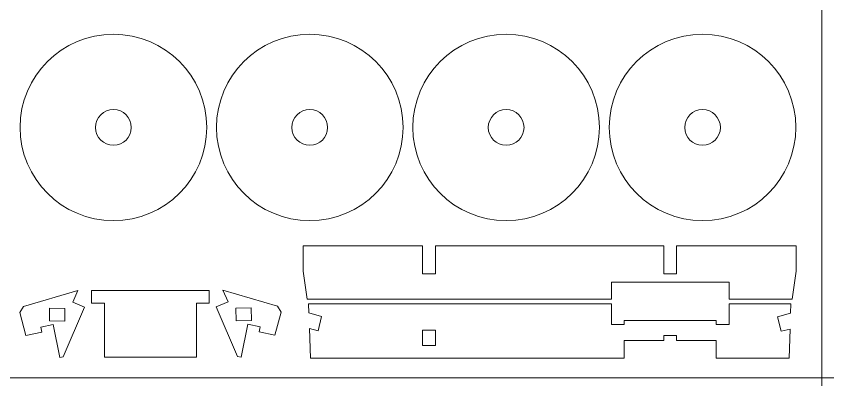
# Model space of a CAD drawing. Header units: centimetres. Extents: x 23.4 to 81.4, y 23.1 to 61.1.
# Drawn here: x 36.31 to 52.49, y 42.05 to 49.31 of the extents above; entities that cross this region are included whole.
import ezdxf

# ---------------------------------------------------------------- set-up
doc = ezdxf.new("R2010")
doc.units = ezdxf.units.CM
doc.header["$MEASUREMENT"] = 0
doc.layers.add('Camada 1', color=7, linetype='Continuous')

msp = doc.modelspace()

# ---------------------------------------------------------------- linework, layer by layer
at = {"layer": 'Camada 1', "color": 175, "lineweight": 20}
for points in [[(52.37193, 61.09444), (52.37193, 61.09444), (52.37193, 23.09444), (52.37193, 23.09444)], [(23.37193, 42.09444), (23.37193, 42.09444), (81.37193, 42.09444), (81.37193, 42.09444)]]:
    msp.add_open_spline(points, degree=3, dxfattribs=at)
at = {"layer": 'Camada 1', "color": 114, "lineweight": 9}
for points, knots in [([(40.10793, 47.09169), (40.10793, 46.06414), (39.27493, 45.23114), (38.24738, 45.23114), (38.24738, 45.23114), (37.21983, 45.23114), (36.38683, 46.06414), (36.38683, 47.09169), (36.38683, 47.09169), (36.38683, 48.11925), (37.21983, 48.95224), (38.24738, 48.95224), (38.24738, 48.95224), (39.27493, 48.95224), (40.10793, 48.11925), (40.10793, 47.09169)], [0, 0, 0, 0, 0.2, 0.2, 0.2, 0.2, 0.4, 0.4, 0.4, 0.4, 0.6, 0.6, 0.6, 0.6, 1, 1, 1, 1]), ([(44.02347, 47.09169), (44.02347, 46.06414), (43.19046, 45.23114), (42.16291, 45.23114), (42.16291, 45.23114), (41.13536, 45.23114), (40.30236, 46.06414), (40.30236, 47.09169), (40.30236, 47.09169), (40.30236, 48.11925), (41.13536, 48.95224), (42.16291, 48.95224), (42.16291, 48.95224), (43.19046, 48.95224), (44.02347, 48.11925), (44.02347, 47.09169)], [0, 0, 0, 0, 0.2, 0.2, 0.2, 0.2, 0.4, 0.4, 0.4, 0.4, 0.6, 0.6, 0.6, 0.6, 1, 1, 1, 1]), ([(47.93899, 47.09169), (47.93899, 46.06414), (47.10599, 45.23114), (46.07844, 45.23114), (46.07844, 45.23114), (45.05089, 45.23114), (44.21789, 46.06414), (44.21789, 47.09169), (44.21789, 47.09169), (44.21789, 48.11925), (45.05089, 48.95224), (46.07844, 48.95224), (46.07844, 48.95224), (47.10599, 48.95224), (47.93899, 48.11925), (47.93899, 47.09169)], [0, 0, 0, 0, 0.2, 0.2, 0.2, 0.2, 0.4, 0.4, 0.4, 0.4, 0.6, 0.6, 0.6, 0.6, 1, 1, 1, 1]), ([(51.85452, 47.09169), (51.85452, 46.06414), (51.02153, 45.23114), (49.99397, 45.23114), (49.99397, 45.23114), (48.96642, 45.23114), (48.13342, 46.06414), (48.13342, 47.09169), (48.13342, 47.09169), (48.13342, 48.11925), (48.96642, 48.95224), (49.99397, 48.95224), (49.99397, 48.95224), (51.02153, 48.95224), (51.85452, 48.11925), (51.85452, 47.09169)], [0, 0, 0, 0, 0.2, 0.2, 0.2, 0.2, 0.4, 0.4, 0.4, 0.4, 0.6, 0.6, 0.6, 0.6, 1, 1, 1, 1]), ([(50.52346, 43.66518), (50.52346, 43.66518), (51.78016, 43.66464), (51.78016, 43.66464), (51.78016, 43.66464), (51.78016, 43.66464), (51.86085, 44.22419), (51.86085, 44.22419), (51.86085, 44.22419), (51.86085, 44.22419), (51.86085, 44.7281), (51.86085, 44.7281), (51.86085, 44.7281), (51.86085, 44.7281), (49.47796, 44.7281), (49.47796, 44.7281), (49.47796, 44.7281), (49.47796, 44.7281), (49.47796, 44.17207), (49.47796, 44.17207), (49.47796, 44.17207), (49.47796, 44.17207), (49.22296, 44.17207), (49.22296, 44.17207), (49.22296, 44.17207), (49.22296, 44.17207), (49.22296, 44.7281), (49.22296, 44.7281), (49.22296, 44.7281), (49.22296, 44.7281), (44.66758, 44.7281), (44.66758, 44.7281), (44.66758, 44.7281), (44.66758, 44.7281), (44.66758, 44.17207), (44.66758, 44.17207), (44.66758, 44.17207), (44.66758, 44.17207), (44.41258, 44.17207), (44.41258, 44.17207), (44.41258, 44.17207), (44.41258, 44.17207), (44.41258, 44.7281), (44.41258, 44.7281), (44.41258, 44.7281), (44.41258, 44.7281), (42.02984, 44.7281), (42.02984, 44.7281), (42.02984, 44.7281), (42.02984, 44.7281), (42.02984, 44.22419), (42.02984, 44.22419), (42.02984, 44.22419), (42.02984, 44.22419), (42.11054, 43.66464), (42.11054, 43.66464), (42.11054, 43.66464), (42.11054, 43.66464), (48.17747, 43.66464), (48.17747, 43.66464), (48.17747, 43.66464), (48.17747, 43.66464), (48.17747, 44.00104), (48.17747, 44.00104), (48.17747, 44.00104), (48.17747, 44.00104), (50.52346, 44.00104), (50.52346, 44.00104), (50.52346, 44.00104), (50.52346, 44.00104), (50.52346, 43.66518), (50.52346, 43.66518)], [0, 0, 0, 0, 0.05263158, 0.05263158, 0.05263158, 0.05263158, 0.10526316, 0.10526316, 0.10526316, 0.10526316, 0.15789474, 0.15789474, 0.15789474, 0.15789474, 0.21052632, 0.21052632, 0.21052632, 0.21052632, 0.26315789, 0.26315789, 0.26315789, 0.26315789, 0.31578947, 0.31578947, 0.31578947, 0.31578947, 0.36842105, 0.36842105, 0.36842105, 0.36842105, 0.42105263, 0.42105263, 0.42105263, 0.42105263, 0.47368421, 0.47368421, 0.47368421, 0.47368421, 0.52631579, 0.52631579, 0.52631579, 0.52631579, 0.57894737, 0.57894737, 0.57894737, 0.57894737, 0.63157895, 0.63157895, 0.63157895, 0.63157895, 0.68421053, 0.68421053, 0.68421053, 0.68421053, 0.73684211, 0.73684211, 0.73684211, 0.73684211, 0.78947368, 0.78947368, 0.78947368, 0.78947368, 0.84210526, 0.84210526, 0.84210526, 0.84210526, 0.89473684, 0.89473684, 0.89473684, 0.89473684, 1, 1, 1, 1]), ([(36.37964, 43.39767), (36.37964, 43.39767), (36.50234, 42.93974), (36.50234, 42.93974), (36.50234, 42.93974), (36.50234, 42.93974), (36.81687, 43.0052), (36.81687, 43.0052), (36.81687, 43.0052), (36.81687, 43.0052), (36.79696, 43.10523), (36.79696, 43.10523), (36.79696, 43.10523), (36.79696, 43.10523), (37.04704, 43.15502), (37.04704, 43.15502), (37.04704, 43.15502), (37.04704, 43.15502), (37.17817, 42.49629), (37.17817, 42.49629), (37.17817, 42.49629), (37.17817, 42.49629), (37.24706, 42.51144), (37.24706, 42.51144), (37.24706, 42.51144), (37.24706, 42.51144), (37.67264, 43.50135), (37.67264, 43.50135), (37.67264, 43.50135), (37.67264, 43.50135), (37.43838, 43.60207), (37.43838, 43.60207), (37.43838, 43.60207), (37.43838, 43.60207), (37.5391, 43.83633), (37.5391, 43.83633), (37.5391, 43.83633), (37.5391, 43.83633), (36.4528, 43.51756), (36.4528, 43.51756), (36.4528, 43.51756), (36.4528, 43.51756), (36.37964, 43.39767), (36.37964, 43.39767)], [0, 0, 0, 0, 0.08333333, 0.08333333, 0.08333333, 0.08333333, 0.16666667, 0.16666667, 0.16666667, 0.16666667, 0.25, 0.25, 0.25, 0.25, 0.33333333, 0.33333333, 0.33333333, 0.33333333, 0.41666667, 0.41666667, 0.41666667, 0.41666667, 0.5, 0.5, 0.5, 0.5, 0.58333333, 0.58333333, 0.58333333, 0.58333333, 0.66666667, 0.66666667, 0.66666667, 0.66666667, 0.75, 0.75, 0.75, 0.75, 0.83333333, 0.83333333, 0.83333333, 0.83333333, 1, 1, 1, 1]), ([(38.06773, 42.50381), (38.06773, 42.50381), (38.06773, 43.58133), (38.06773, 43.58133), (38.06773, 43.58133), (38.06773, 43.58133), (37.81273, 43.58133), (37.81273, 43.58133), (37.81273, 43.58133), (37.81273, 43.58133), (37.81273, 43.83633), (37.81273, 43.83633), (37.81273, 43.83633), (37.81273, 43.83633), (40.15869, 43.83633), (40.15869, 43.83633), (40.15869, 43.83633), (40.15869, 43.83633), (40.15869, 43.58133), (40.15869, 43.58133), (40.15869, 43.58133), (40.15869, 43.58133), (39.9037, 43.58133), (39.9037, 43.58133), (39.9037, 43.58133), (39.9037, 43.58133), (39.9037, 42.50381), (39.9037, 42.50381), (39.9037, 42.50381), (39.9037, 42.50381), (38.06773, 42.50381), (38.06773, 42.50381)], [0, 0, 0, 0, 0.11111111, 0.11111111, 0.11111111, 0.11111111, 0.22222222, 0.22222222, 0.22222222, 0.22222222, 0.33333333, 0.33333333, 0.33333333, 0.33333333, 0.44444444, 0.44444444, 0.44444444, 0.44444444, 0.55555556, 0.55555556, 0.55555556, 0.55555556, 0.66666667, 0.66666667, 0.66666667, 0.66666667, 0.77777778, 0.77777778, 0.77777778, 0.77777778, 1, 1, 1, 1]), ([(41.17446, 43.11275), (41.17446, 43.11275), (41.15455, 43.01272), (41.15455, 43.01272), (41.15455, 43.01272), (41.15455, 43.01272), (41.46908, 42.94726), (41.46908, 42.94726), (41.46908, 42.94726), (41.46908, 42.94726), (41.59178, 43.40519), (41.59178, 43.40519), (41.59178, 43.40519), (41.59178, 43.40519), (41.5186, 43.52508), (41.5186, 43.52508), (41.5186, 43.52508), (41.5186, 43.52508), (40.43232, 43.84385), (40.43232, 43.84385), (40.43232, 43.84385), (40.43232, 43.84385), (40.53304, 43.60959), (40.53304, 43.60959), (40.53304, 43.60959), (40.53304, 43.60959), (40.29878, 43.50887), (40.29878, 43.50887), (40.29878, 43.50887), (40.29878, 43.50887), (40.72436, 42.51896), (40.72436, 42.51896), (40.72436, 42.51896), (40.72436, 42.51896), (40.79324, 42.50381), (40.79324, 42.50381), (40.79324, 42.50381), (40.79324, 42.50381), (40.92437, 43.16254), (40.92437, 43.16254), (40.92437, 43.16254), (40.92437, 43.16254), (41.17446, 43.11275), (41.17446, 43.11275)], [0, 0, 0, 0, 0.08333333, 0.08333333, 0.08333333, 0.08333333, 0.16666667, 0.16666667, 0.16666667, 0.16666667, 0.25, 0.25, 0.25, 0.25, 0.33333333, 0.33333333, 0.33333333, 0.33333333, 0.41666667, 0.41666667, 0.41666667, 0.41666667, 0.5, 0.5, 0.5, 0.5, 0.58333333, 0.58333333, 0.58333333, 0.58333333, 0.66666667, 0.66666667, 0.66666667, 0.66666667, 0.75, 0.75, 0.75, 0.75, 0.83333333, 0.83333333, 0.83333333, 0.83333333, 1, 1, 1, 1]), ([(49.47799, 42.83792), (49.47799, 42.83792), (49.47799, 42.93992), (49.47799, 42.93992), (49.47799, 42.93992), (49.47799, 42.93992), (49.22298, 42.93992), (49.22298, 42.93992), (49.22298, 42.93992), (49.22298, 42.93992), (49.22298, 42.83792), (49.22298, 42.83792), (49.22298, 42.83792), (49.22298, 42.83792), (48.43251, 42.83792), (48.43251, 42.83792), (48.43251, 42.83792), (48.43251, 42.83792), (48.43251, 42.48818), (48.43251, 42.48818), (48.43251, 42.48818), (48.43251, 42.48818), (42.18046, 42.48818), (42.18046, 42.48818), (42.18046, 42.48818), (42.18046, 42.48818), (42.15615, 43.07674), (42.15615, 43.07674), (42.15615, 43.07674), (42.15615, 43.07674), (42.32859, 43.02963), (42.32859, 43.02963), (42.32859, 43.02963), (42.32859, 43.02963), (42.39972, 43.32026), (42.39972, 43.32026), (42.39972, 43.32026), (42.39972, 43.32026), (42.14319, 43.39034), (42.14319, 43.39034), (42.14319, 43.39034), (42.14319, 43.39034), (42.13582, 43.56873), (42.13582, 43.56873), (42.13582, 43.56873), (42.13582, 43.56873), (48.17751, 43.56873), (48.17751, 43.56873), (48.17751, 43.56873), (48.17751, 43.56873), (48.17751, 43.16073), (48.17751, 43.16073), (48.17751, 43.16073), (48.17751, 43.16073), (48.43251, 43.16073), (48.43251, 43.16073), (48.43251, 43.16073), (48.43251, 43.16073), (48.43251, 43.23842), (48.43251, 43.23842), (48.43251, 43.23842), (48.43251, 43.23842), (50.26848, 43.23842), (50.26848, 43.23842), (50.26848, 43.23842), (50.26848, 43.23842), (50.26848, 43.16073), (50.26848, 43.16073), (50.26848, 43.16073), (50.26848, 43.16073), (50.52347, 43.16073), (50.52347, 43.16073), (50.52347, 43.16073), (50.52347, 43.16073), (50.52347, 43.56873), (50.52347, 43.56873), (50.52347, 43.56873), (50.52347, 43.56873), (51.75499, 43.56873), (51.75499, 43.56873), (51.75499, 43.56873), (51.75499, 43.56873), (51.74903, 43.38283), (51.74903, 43.38283), (51.74903, 43.38283), (51.74903, 43.38283), (51.49084, 43.31228), (51.49084, 43.31228), (51.49084, 43.31228), (51.49084, 43.31228), (51.56205, 43.02137), (51.56205, 43.02137), (51.56205, 43.02137), (51.56205, 43.02137), (51.73879, 43.06386), (51.73879, 43.06386), (51.73879, 43.06386), (51.73879, 43.06386), (51.72032, 42.48818), (51.72032, 42.48818), (51.72032, 42.48818), (51.72032, 42.48818), (50.26848, 42.48818), (50.26848, 42.48818), (50.26848, 42.48818), (50.26848, 42.48818), (50.26848, 42.83792), (50.26848, 42.83792), (50.26848, 42.83792), (50.26848, 42.83792), (49.47799, 42.83792), (49.47799, 42.83792)], [0, 0, 0, 0, 0.03448276, 0.03448276, 0.03448276, 0.03448276, 0.06896552, 0.06896552, 0.06896552, 0.06896552, 0.10344828, 0.10344828, 0.10344828, 0.10344828, 0.13793103, 0.13793103, 0.13793103, 0.13793103, 0.17241379, 0.17241379, 0.17241379, 0.17241379, 0.20689655, 0.20689655, 0.20689655, 0.20689655, 0.24137931, 0.24137931, 0.24137931, 0.24137931, 0.27586207, 0.27586207, 0.27586207, 0.27586207, 0.31034483, 0.31034483, 0.31034483, 0.31034483, 0.34482759, 0.34482759, 0.34482759, 0.34482759, 0.37931034, 0.37931034, 0.37931034, 0.37931034, 0.4137931, 0.4137931, 0.4137931, 0.4137931, 0.44827586, 0.44827586, 0.44827586, 0.44827586, 0.48275862, 0.48275862, 0.48275862, 0.48275862, 0.51724138, 0.51724138, 0.51724138, 0.51724138, 0.55172414, 0.55172414, 0.55172414, 0.55172414, 0.5862069, 0.5862069, 0.5862069, 0.5862069, 0.62068966, 0.62068966, 0.62068966, 0.62068966, 0.65517241, 0.65517241, 0.65517241, 0.65517241, 0.68965517, 0.68965517, 0.68965517, 0.68965517, 0.72413793, 0.72413793, 0.72413793, 0.72413793, 0.75862069, 0.75862069, 0.75862069, 0.75862069, 0.79310345, 0.79310345, 0.79310345, 0.79310345, 0.82758621, 0.82758621, 0.82758621, 0.82758621, 0.86206897, 0.86206897, 0.86206897, 0.86206897, 0.89655172, 0.89655172, 0.89655172, 0.89655172, 0.93103448, 0.93103448, 0.93103448, 0.93103448, 1, 1, 1, 1])]:
    msp.add_open_spline(points, degree=3, knots=knots, dxfattribs=at)
at = {"layer": 'Camada 1', "lineweight": 9}
for points in [[(38.60343, 47.09169), (38.60343, 46.89506), (38.44402, 46.73564), (38.24738, 46.73564), (38.24738, 46.73564), (38.05074, 46.73564), (37.89133, 46.89506), (37.89133, 47.09169), (37.89133, 47.09169), (37.89133, 47.28833), (38.05074, 47.44774), (38.24738, 47.44774), (38.24738, 47.44774), (38.44402, 47.44774), (38.60343, 47.28833), (38.60343, 47.09169)], [(42.51896, 47.09169), (42.51896, 46.89506), (42.35955, 46.73564), (42.16291, 46.73564), (42.16291, 46.73564), (41.96627, 46.73564), (41.80686, 46.89506), (41.80686, 47.09169), (41.80686, 47.09169), (41.80686, 47.28833), (41.96627, 47.44774), (42.16291, 47.44774), (42.16291, 47.44774), (42.35955, 47.44774), (42.51896, 47.28833), (42.51896, 47.09169)], [(46.43449, 47.09169), (46.43449, 46.89506), (46.27508, 46.73564), (46.07844, 46.73564), (46.07844, 46.73564), (45.8818, 46.73564), (45.72239, 46.89506), (45.72239, 47.09169), (45.72239, 47.09169), (45.72239, 47.28833), (45.8818, 47.44774), (46.07844, 47.44774), (46.07844, 47.44774), (46.27508, 47.44774), (46.43449, 47.28833), (46.43449, 47.09169)], [(50.35003, 47.09169), (50.35003, 46.89506), (50.19061, 46.73564), (49.99397, 46.73564), (49.99397, 46.73564), (49.79733, 46.73564), (49.63792, 46.89506), (49.63792, 47.09169), (49.63792, 47.09169), (49.63792, 47.28833), (49.79733, 47.44774), (49.99397, 47.44774), (49.99397, 47.44774), (50.19061, 47.44774), (50.35003, 47.28833), (50.35003, 47.09169)], [(37.2804, 43.4792), (37.2804, 43.4792), (36.97445, 43.48454), (36.97445, 43.48454), (36.97445, 43.48454), (36.97445, 43.48454), (36.96999, 43.22958), (36.96999, 43.22958), (36.96999, 43.22958), (36.96999, 43.22958), (37.27594, 43.22424), (37.27594, 43.22424), (37.27594, 43.22424), (37.27594, 43.22424), (37.2804, 43.4792), (37.2804, 43.4792)], [(40.99698, 43.49206), (40.99698, 43.49206), (41.00142, 43.2371), (41.00142, 43.2371), (41.00142, 43.2371), (41.00142, 43.2371), (40.69547, 43.23176), (40.69547, 43.23176), (40.69547, 43.23176), (40.69547, 43.23176), (40.69103, 43.48672), (40.69103, 43.48672), (40.69103, 43.48672), (40.69103, 43.48672), (40.99698, 43.49206), (40.99698, 43.49206)], [(44.41258, 43.04648), (44.41258, 43.04648), (44.66765, 43.04648), (44.66765, 43.04648), (44.66765, 43.04648), (44.66765, 43.04648), (44.66756, 42.74044), (44.66756, 42.74044), (44.66756, 42.74044), (44.66756, 42.74044), (44.41258, 42.74044), (44.41258, 42.74044), (44.41258, 42.74044), (44.41258, 42.74044), (44.41258, 43.04648), (44.41258, 43.04648)]]:
    msp.add_open_spline(points, degree=3, knots=[0, 0, 0, 0, 0.2, 0.2, 0.2, 0.2, 0.4, 0.4, 0.4, 0.4, 0.6, 0.6, 0.6, 0.6, 1, 1, 1, 1], dxfattribs=at)

doc.saveas('drawing.dxf')
